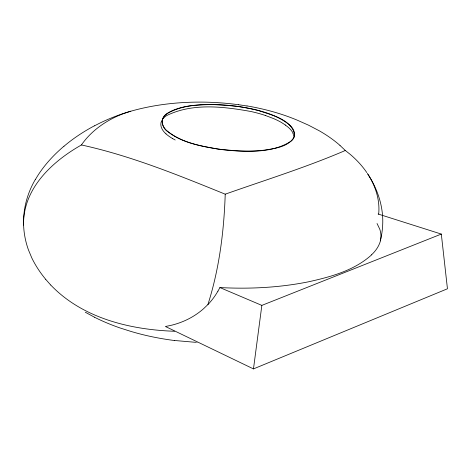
<?xml version="1.0" encoding="UTF-8"?>
<svg xmlns="http://www.w3.org/2000/svg" width="471" height="471" viewBox="0 0 471 471"><rect width="100%" height="100%" fill="white"/><g stroke="black" fill="none" stroke-linecap="round" stroke-linejoin="round"><path stroke-width="0.71" d="M23.579 222.141C24.333 187.211 53.058 161 81.448 144.956C131.044 155.813 178.309 175.159 225.22 194.182C223.984 231.461 219.268 268.929 207.905 304.56L203.613 308.676A60.7 39.964 -14.9 0 1 191.45 317.36A53.311 35.331 -14.7 0 1 170.608 325.449L165.415 326.491L253.475 368.905L447.45 288.776L441.315 234.075L378.142 214.017M378.678 214.187C380.091 200.14 375.54 185.998 367.939 174.282M253.475 368.905L261.847 305.391L441.315 234.075M161.718 120.711C159.18 125.416 162.354 130.785 166.004 133.864M371.625 254.84C354.375 270.478 331.001 276.801 308.805 281.746C279.597 287.64 249.612 289.165 219.898 287.563L217.955 291.172M35.195 179.722C27.412 193.104 23.161 208.594 23.579 224.102M81.448 144.956L82.184 143.891A109.354 58.91 -11.7 0 1 87.064 137.803C98.58 125.003 114.064 116.131 130.502 111.303M64.003 146.228L66.505 144.161A141.73 79.422 -12.4 0 1 92.94 126.599L94.524 125.792M366.815 172.592L366.815 172.592A188.376 115.495 -12 0 0 350.342 154.476L345.231 150.408L344.925 150.573A26.8 14.56 -5.5 0 1 343.706 151.185C305.049 167.682 264.814 180.193 225.22 194.182M130.785 111.221L122.672 113.741A115.842 63.497 -12.8 0 0 94.559 125.81M130.538 111.291C155.124 104.279 180.829 101.618 206.351 102.172A225.55 136.078 -14.6 0 1 238.72 104.762M174.505 331.266C130.108 329.735 82.431 318.237 50.774 285.067M196.978 342.388L196.66 342.376M195.695 342.329L174.388 340.48M238.738 104.739L246.992 105.993M265.344 115.454L273.786 118.674A101.147 56.361 -10.9 0 1 281.358 122.431L285.408 125.027M219.898 287.563L261.847 305.391M94.459 317.201L85.298 312.226M175.188 139.999L172.533 138.545M339.962 145.415L345.231 150.408M50.68 285.002L45.728 279.38M367.339 173.363L368.134 174.582M368.522 175.206C377.848 189.76 383.488 207.057 382.705 224.437A193.393 119.805 -12.2 0 1 380.344 240.828A48.754 30.88 -4.2 0 0 380.921 236.701A51.728 32.782 -4.3 0 0 379.756 229.147L377.041 223.507M292.98 133.252L293.798 136.231M23.591 224.761L23.709 227.169A242.488 140.858 -8.3 0 0 28.443 249.889L31.757 257.831A237.596 138.127 -8.6 0 0 33.388 261.069A262.747 151.668 -7.5 0 0 45.74 279.374M23.603 225.079L23.55 222.182M380.433 240.84A52.104 32.976 -4.3 0 1 371.548 254.811M285.273 125.092A52.817 28.737 -9.1 0 1 293.156 133.211M265.344 115.454A140.694 80.335 -12.2 0 0 250.837 111.486C223.278 106.517 192.486 102.831 166.557 115.619A19.264 9.832 -11.5 0 0 163.408 118.303M247.063 105.922A245.668 150.237 -15.2 0 1 297.307 120.193L308.576 125.198L319.326 130.826A211.832 128.2 -13.6 0 1 339.991 145.404M217.902 291.16A84.28 54.512 -15.7 0 1 207.952 304.578M174.376 340.509A220.811 130.761 -8.9 0 1 130.555 331.301L120.087 327.981A228.506 134.429 -8.7 0 1 94.453 317.207M172.551 138.539A76.019 38.445 -9.5 0 1 165.98 133.87M35.307 179.722A174.087 99.77 -11.4 0 1 63.95 146.216M294.599 133.958L294.334 136.166A22.372 12.028 -7.9 0 1 293.68 137.862C287.269 147.341 274.34 148.495 263.972 150.184C249.824 151.774 235.5 151.309 221.394 149.542C202.966 146.728 183.402 143.29 168.129 131.904C161.265 127.924 159.781 117.255 167.435 113.34C188.659 101.813 214.334 104.12 237.561 106.417C255.647 109.213 274.746 113.111 289.341 124.809C294.469 128.636 297.054 136.867 290.943 141.282C269.765 154.741 242.088 151.462 218.208 149.113C200.051 145.833 179.94 142.631 165.839 129.755C151.686 113.599 181.983 106.216 192.91 105.61C214.788 103.279 237.101 105.068 258.408 110.514C271.261 115.095 290.401 118.745 294.593 133.905"/></g></svg>
